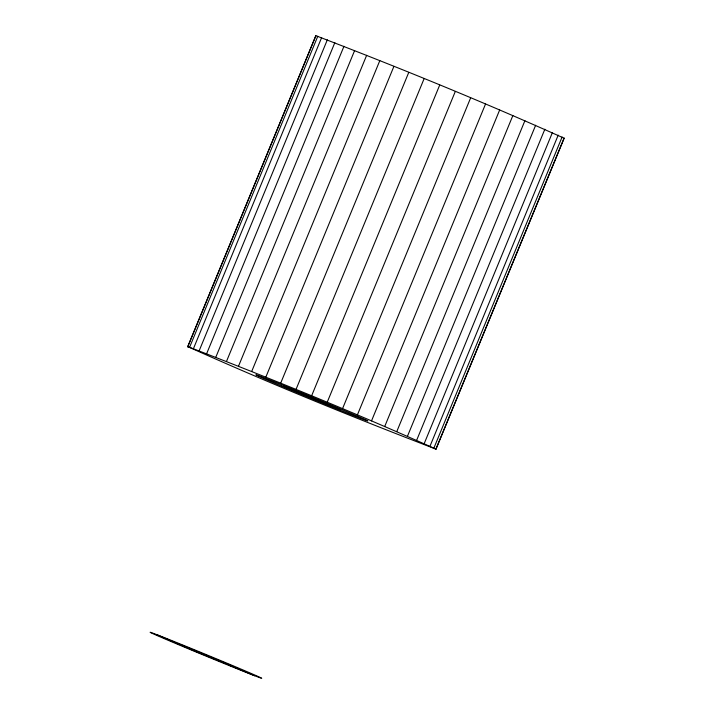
<?xml version="1.0" encoding="UTF-8"?>
<svg xmlns="http://www.w3.org/2000/svg" width="714" height="714" viewBox="0 0 714 714"><rect width="100%" height="100%" fill="white"/><g stroke="black" fill="none" stroke-linecap="round" stroke-linejoin="round"><path stroke-width="1.07" d="M187.72 346.611L315.865 35.7C399.385 67.768 482.718 101.665 564.167 138.239L436.022 449.151C352.502 417.083 269.169 383.186 187.72 346.611C271.24 378.688 354.572 412.576 436.022 449.151M187.755 346.852L315.865 35.7M189.638 347.183L317.784 36.271M193.485 348.548L321.63 37.637M199.197 350.699L327.342 39.788M206.685 353.591L334.83 42.67M215.833 357.178L343.978 46.267M226.499 361.409L354.644 50.498M238.503 366.211L366.657 55.299M251.667 371.521L379.821 60.61M265.786 377.242L393.932 66.331M280.629 383.293L408.774 72.373M295.962 389.567L424.116 78.656M311.554 395.975L439.699 85.064M327.137 402.41L455.291 91.499M342.488 408.783L470.642 97.863M357.357 414.977L485.511 104.065M371.512 420.903L499.657 109.983M384.721 426.463L512.866 115.552M396.779 431.577L524.924 120.657M407.498 436.156L535.652 125.245M416.708 440.136L544.862 129.216M424.268 443.448L552.422 132.527M430.06 446.036L558.205 135.125M433.978 447.865L562.132 136.954M435.977 448.91L564.131 137.998M181.044 644.84L233.773 666.76L196.466 651.757L155.402 634.112A60.538 0.741 22.4 0 0 207.774 656.835A60.538 0.741 22.4 0 0 254.345 674.828A60.538 0.741 22.4 0 0 158.508 635.308L156.446 634.514M230.122 665.448L254.719 675.774M284.351 386.47L283.895 386.345L339.846 409.425L284.351 386.47M281.477 386.033A60.538 0.741 22.4 0 0 367.764 420.957A60.538 0.741 22.4 0 0 286.359 386.658A60.538 0.741 22.4 0 0 281.477 386.033"/></g></svg>
